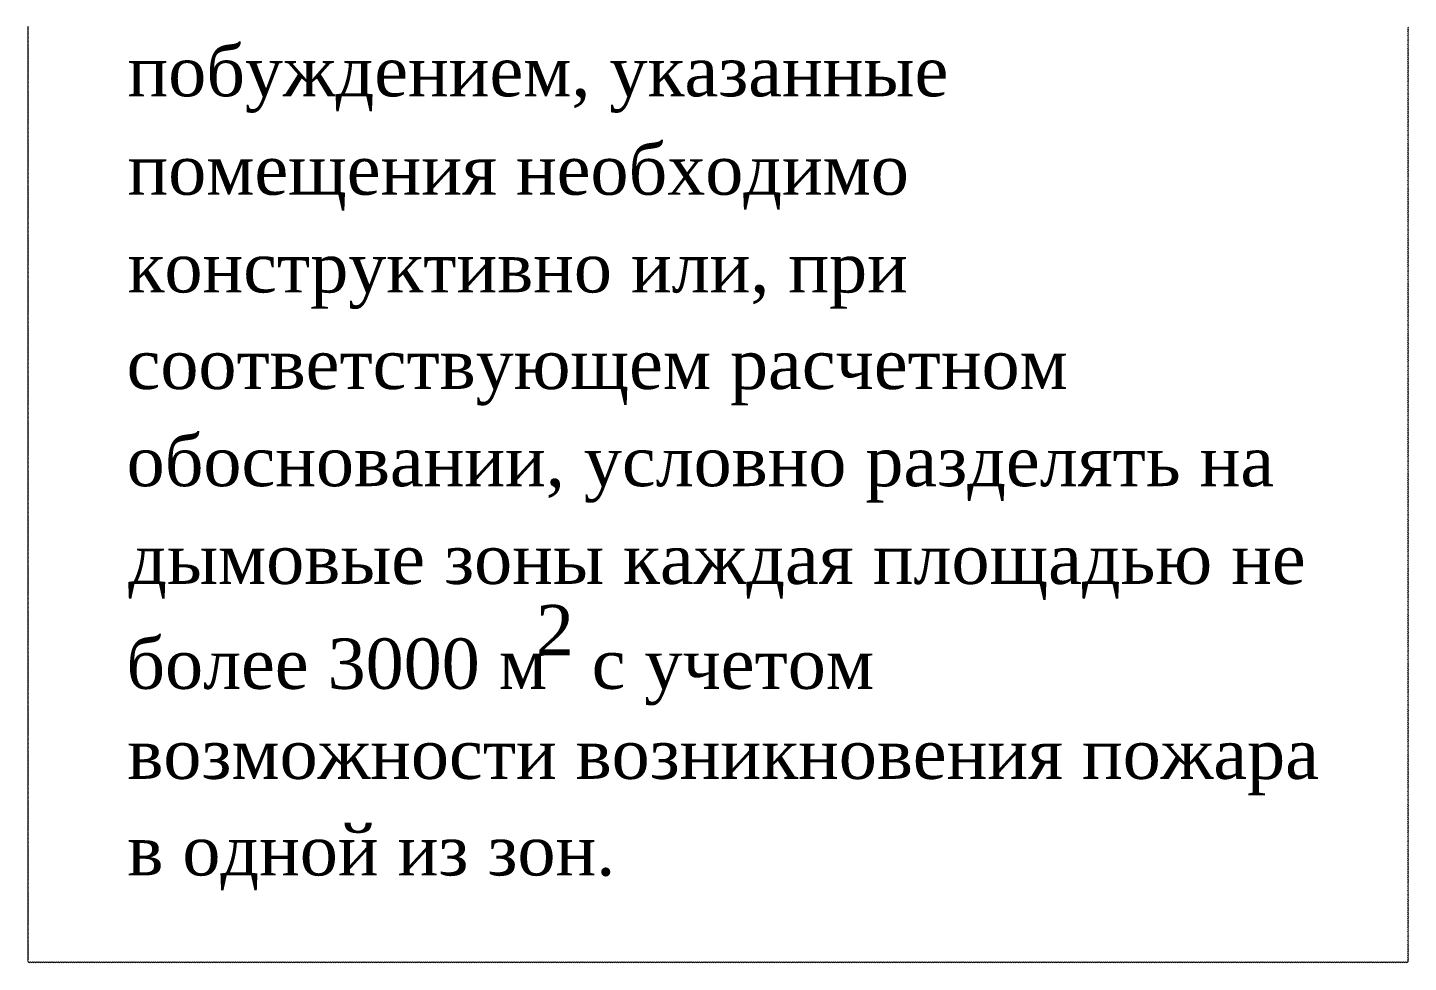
# Model space of a CAD drawing. Header units: millimetres. Extents: x -783640 to 8156175, y -1575894 to 1845315.
# Drawn here: x 364839 to 556723, y 912513 to 1042399 of the extents above; entities that cross this region are included whole.
import ezdxf

# ---------------------------------------------------------------- set-up
doc = ezdxf.new("R2010")
doc.units = ezdxf.units.MM
doc.layers.add('экспертиза ДУ', color=1, linetype='Continuous', lineweight=0)
doc.layers.add('экспертиза ДУ пояснения', color=6, linetype='Continuous', lineweight=0)
doc.styles.add('style3', font='times.ttf')

msp = doc.modelspace()

# ---------------------------------------------------------------- linework, layer by layer
at = {"layer": 'экспертиза ДУ'}
msp.add_lwpolyline([(364932, 1042549, 0.5205671), (364932, 1042249, 0.5205671), (364932, 1041949, 0.5205671), (364932, 1041649, 0.5205671), (364932, 1041349, 0.5205671), (364932, 1041049, 0.5205671), (364932, 1040749, 0.5205671), (364932, 1040449, 0.5205671), (364932, 1040149, 0.5205671), (364932, 1039849, 0.5205671), (364932, 1039549, 0.5205671), (364932, 1039249, 0.5205671), (364932, 1038949, 0.5205671), (364932, 1038649, 0.5205671), (364932, 1038349, 0.5205671), (364932, 1038049, 0.5205671), (364932, 1037749, 0.5205671), (364932, 1037449, 0.5205671), (364932, 1037149, 0.5205671), (364932, 1036849, 0.5205671), (364932, 1036549, 0.5205671), (364932, 1036249, 0.5205671), (364932, 1035949, 0.5205671), (364932, 1035649, 0.5205671), (364932, 1035349, 0.5205671), (364932, 1035049, 0.5205671), (364932, 1034749, 0.5205671), (364932, 1034449, 0.5205671), (364932, 1034149, 0.5205671), (364932, 1033849, 0.5205671), (364932, 1033549, 0.5205671), (364932, 1033249, 0.5205671), (364932, 1032949, 0.5205671), (364932, 1032649, 0.5205671), (364932, 1032349, 0.5205671), (364932, 1032049, 0.5205671), (364932, 1031749, 0.5205671), (364932, 1031449, 0.5205671), (364932, 1031149, 0.5205671), (364932, 1030849, 0.5205671), (364932, 1030549, 0.5205671), (364932, 1030249, 0.5205671), (364932, 1029949, 0.5205671), (364932, 1029649, 0.5205671), (364932, 1029349, 0.5205671), (364932, 1029049, 0.5205671), (364932, 1028749, 0.5205671), (364932, 1028449, 0.5205671), (364932, 1028149, 0.5205671), (364932, 1027849, 0.5205671), (364932, 1027549, 0.5205671), (364932, 1027249, 0.5205671), (364932, 1026949, 0.5205671), (364932, 1026649, 0.5205671), (364932, 1026349, 0.5205671), (364932, 1026049, 0.5205671), (364932, 1025749, 0.5205671), (364932, 1025449, 0.5205671), (364932, 1025149, 0.5205671), (364932, 1024849, 0.5205671), (364932, 1024549, 0.5205671), (364932, 1024249, 0.5205671), (364932, 1023949, 0.5205671), (364932, 1023649, 0.5205671), (364932, 1023349, 0.5205671), (364932, 1023049, 0.5205671), (364932, 1022749, 0.5205671), (364932, 1022449, 0.5205671), (364932, 1022149, 0.5205671), (364932, 1021849, 0.5205671), (364932, 1021549, 0.5205671), (364932, 1021249, 0.5205671), (364932, 1020949, 0.5205671), (364932, 1020649, 0.5205671), (364932, 1020349, 0.5205671), (364932, 1020049, 0.5205671), (364932, 1019749, 0.5205671), (364932, 1019449, 0.5205671), (364932, 1019149, 0.5205671), (364932, 1018849, 0.5205671), (364932, 1018549, 0.5205671), (364932, 1018249, 0.5205671), (364932, 1017949, 0.5205671), (364932, 1017649, 0.5205671), (364932, 1017349, 0.5205671), (364932, 1017049, 0.5205671), (364932, 1016749, 0.5205671), (364932, 1016449, 0.5205671), (364932, 1016149, 0.5205671), (364932, 1015849, 0.5205671), (364932, 1015549, 0.5205671), (364932, 1015249, 0.5205671), (364932, 1014949, 0.5205671), (364932, 1014649, 0.5205671), (364932, 1014349, 0.5205671), (364932, 1014049, 0.5205671), (364932, 1013749, 0.5205671), (364932, 1013449, 0.5205671), (364932, 1013149, 0.5205671), (364932, 1012849, 0.5205671), (364932, 1012549, 0.5205671), (364932, 1012249, 0.5205671), (364932, 1011949, 0.5205671), (364932, 1011649, 0.5205671), (364932, 1011349, 0.5205671), (364932, 1011049, 0.5205671), (364932, 1010749, 0.5205671), (364932, 1010449, 0.5205671), (364932, 1010149, 0.5205671), (364932, 1009849, 0.5205671), (364932, 1009549, 0.5205671), (364932, 1009249, 0.5205671), (364932, 1008949, 0.5205671), (364932, 1008649, 0.5205671), (364932, 1008349, 0.5205671), (364932, 1008049, 0.5205671), (364932, 1007749, 0.5205671), (364932, 1007449, 0.5205671), (364932, 1007149, 0.5205671), (364932, 1006849, 0.5205671), (364932, 1006549, 0.5205671), (364932, 1006249, 0.5205671), (364932, 1005949, 0.5205671), (364932, 1005649, 0.5205671), (364932, 1005349, 0.5205671), (364932, 1005049, 0.5205671), (364932, 1004749, 0.5205671), (364932, 1004449, 0.5205671), (364932, 1004149, 0.5205671), (364932, 1003849, 0.5205671), (364932, 1003549, 0.5205671), (364932, 1003249, 0.5205671), (364932, 1002949, 0.5205671), (364932, 1002649, 0.5205671), (364932, 1002349, 0.5205671), (364932, 1002049, 0.5205671), (364932, 1001749, 0.5205671), (364932, 1001449, 0.5205671), (364932, 1001149, 0.5205671), (364932, 1000849, 0.5205671), (364932, 1000549, 0.5205671), (364932, 1000249, 0.5205671), (364932, 999949, 0.5205671), (364932, 999649, 0.5205671), (364932, 999349, 0.5205671), (364932, 999049, 0.5205671), (364932, 998749, 0.5205671), (364932, 998449, 0.5205671), (364932, 998149, 0.5205671), (364932, 997849, 0.5205671), (364932, 997549, 0.5205671), (364932, 997249, 0.5205671), (364932, 996949, 0.5205671), (364932, 996649, 0.5205671), (364932, 996349, 0.5205671), (364932, 996049, 0.5205671), (364932, 995749, 0.5205671), (364932, 995449, 0.5205671), (364932, 995149, 0.5205671), (364932, 994849, 0.5205671), (364932, 994549, 0.5205671), (364932, 994249, 0.5205671), (364932, 993949, 0.5205671), (364932, 993649, 0.5205671), (364932, 993349, 0.5205671), (364932, 993049, 0.5205671), (364932, 992749, 0.5205671), (364932, 992449, 0.5205671), (364932, 992149, 0.5205671), (364932, 991849, 0.5205671), (364932, 991549, 0.5205671), (364932, 991249, 0.5205671), (364932, 990949, 0.5205671), (364932, 990649, 0.5205671), (364932, 990349, 0.5205671), (364932, 990049, 0.5205671), (364932, 989749, 0.5205671), (364932, 989449, 0.5205671), (364932, 989149, 0.5205671), (364932, 988849, 0.5205671), (364932, 988549, 0.5205671), (364932, 988249, 0.5205671), (364932, 987949, 0.5205671), (364932, 987649, 0.5205671), (364932, 987349, 0.5205671), (364932, 987049, 0.5205671), (364932, 986749, 0.5205671), (364932, 986449, 0.5205671), (364932, 986149, 0.5205671), (364932, 985849, 0.5205671), (364932, 985549, 0.5205671), (364932, 985249, 0.5205671), (364932, 984949, 0.5205671), (364932, 984649, 0.5205671), (364932, 984349, 0.5205671), (364932, 984049, 0.5205671), (364932, 983749, 0.5205671), (364932, 983449, 0.5205671), (364932, 983149, 0.5205671), (364932, 982849, 0.5205671), (364932, 982549, 0.5205671), (364932, 982249, 0.5205671), (364932, 981949, 0.5205671), (364932, 981649, 0.5205671), (364932, 981349, 0.5205671), (364932, 981049, 0.5205671), (364932, 980749, 0.5205671), (364932, 980449, 0.5205671), (364932, 980149, 0.5205671), (364932, 979849, 0.5205671), (364932, 979549, 0.5205671), (364932, 979249, 0.5205671), (364932, 978949, 0.5205671), (364932, 978649, 0.5205671), (364932, 978349, 0.5205671), (364932, 978049, 0.5205671), (364932, 977749, 0.5205671), (364932, 977449, 0.5205671), (364932, 977149, 0.5205671), (364932, 976849, 0.5205671), (364932, 976549, 0.5205671), (364932, 976249, 0.5205671), (364932, 975949, 0.5205671), (364932, 975649, 0.5205671), (364932, 975349, 0.5205671), (364932, 975049, 0.5205671), (364932, 974749, 0.5205671), (364932, 974449, 0.5205671), (364932, 974149, 0.5205671), (364932, 973849, 0.5205671), (364932, 973549, 0.5205671), (364932, 973249, 0.5205671), (364932, 972949, 0.5205671), (364932, 972649, 0.5205671), (364932, 972349, 0.5205671), (364932, 972049, 0.5205671), (364932, 971749, 0.5205671), (364932, 971449, 0.5205671), (364932, 971149, 0.5205671), (364932, 970849, 0.5205671), (364932, 970549, 0.5205671), (364932, 970249, 0.5205671), (364932, 969949, 0.5205671), (364932, 969649, 0.5205671), (364932, 969349, 0.5205671), (364932, 969049, 0.5205671), (364932, 968749, 0.5205671), (364932, 968449, 0.5205671), (364932, 968149, 0.5205671), (364932, 967849, 0.5205671), (364932, 967549, 0.5205671), (364932, 967249, 0.5205671), (364932, 966949, 0.5205671), (364932, 966649, 0.5205671), (364932, 966349, 0.5205671), (364932, 966049, 0.5205671), (364932, 965749, 0.5205671), (364932, 965449, 0.5205671), (364932, 965149, 0.5205671), (364932, 964849, 0.5205671), (364932, 964549, 0.5205671), (364932, 964249, 0.5205671), (364932, 963949, 0.5205671), (364932, 963649, 0.5205671), (364932, 963349, 0.5205671), (364932, 963049, 0.5205671), (364932, 962749, 0.5205671), (364932, 962449, 0.5205671), (364932, 962149, 0.5205671), (364932, 961849, 0.5205671), (364932, 961549, 0.5205671), (364932, 961249, 0.5205671), (364932, 960949, 0.5205671), (364932, 960649, 0.5205671), (364932, 960349, 0.5205671), (364932, 960049, 0.5205671), (364932, 959749, 0.5205671), (364932, 959449, 0.5205671), (364932, 959149, 0.5205671), (364932, 958849, 0.5205671), (364932, 958549, 0.5205671), (364932, 958249, 0.5205671), (364932, 957949, 0.5205671), (364932, 957649, 0.5205671), (364932, 957349, 0.5205671), (364932, 957049, 0.5205671), (364932, 956749, 0.5205671), (364932, 956449, 0.5205671), (364932, 956149, 0.5205671), (364932, 955849, 0.5205671), (364932, 955549, 0.5205671), (364932, 955249, 0.5205671), (364932, 954949, 0.5205671), (364932, 954649, 0.5205671), (364932, 954349, 0.5205671), (364932, 954049, 0.5205671), (364932, 953749, 0.5205671), (364932, 953449, 0.5205671), (364932, 953149, 0.5205671), (364932, 952849, 0.5205671), (364932, 952549, 0.5205671), (364932, 952249, 0.5205671), (364932, 951949, 0.5205671), (364932, 951649, 0.5205671), (364932, 951349, 0.5205671), (364932, 951049, 0.5205671), (364932, 950749, 0.5205671), (364932, 950449, 0.5205671), (364932, 950149, 0.5205671), (364932, 949849, 0.5205671), (364932, 949549, 0.5205671), (364932, 949249, 0.5205671), (364932, 948949, 0.5205671), (364932, 948649, 0.5205671), (364932, 948349, 0.5205671), (364932, 948049, 0.5205671), (364932, 947749, 0.5205671), (364932, 947449, 0.5205671), (364932, 947149, 0.5205671), (364932, 946849, 0.5205671), (364932, 946549, 0.5205671), (364932, 946249, 0.5205671), (364932, 945949, 0.5205671), (364932, 945649, 0.5205671), (364932, 945349, 0.5205671), (364932, 945049, 0.5205671), (364932, 944749, 0.5205671), (364932, 944449, 0.5205671), (364932, 944149, 0.5205671), (364932, 943849, 0.5205671), (364932, 943549, 0.5205671), (364932, 943249, 0.5205671), (364932, 942949, 0.5205671), (364932, 942649, 0.5205671), (364932, 942349, 0.5205671), (364932, 942049, 0.5205671), (364932, 941749, 0.5205671), (364932, 941449, 0.5205671), (364932, 941149, 0.5205671), (364932, 940849, 0.5205671), (364932, 940549, 0.5205671), (364932, 940249, 0.5205671), (364932, 939949, 0.5205671), (364932, 939649, 0.5205671), (364932, 939349, 0.5205671), (364932, 939049, 0.5205671), (364932, 938749, 0.5205671), (364932, 938449, 0.5205671), (364932, 938149, 0.5205671), (364932, 937849, 0.5205671), (364932, 937549, 0.5205671), (364932, 937249, 0.5205671), (364932, 936949, 0.5205671), (364932, 936649, 0.5205671), (364932, 936349, 0.5205671), (364932, 936049, 0.5205671), (364932, 935749, 0.5205671), (364932, 935449, 0.5205671), (364932, 935149, 0.5205671), (364932, 934849, 0.5205671), (364932, 934549, 0.5205671), (364932, 934249, 0.5205671), (364932, 933949, 0.5205671), (364932, 933649, 0.5205671), (364932, 933349, 0.5205671), (364932, 933049, 0.5205671), (364932, 932749, 0.5205671), (364932, 932449, 0.5205671), (364932, 932149, 0.5205671), (364932, 931849, 0.5205671), (364932, 931549, 0.5205671), (364932, 931249, 0.5205671), (364932, 930949, 0.5205671), (364932, 930649, 0.5205671), (364932, 930349, 0.5205671), (364932, 930049, 0.5205671), (364932, 929749, 0.5205671), (364932, 929449, 0.5205671), (364932, 929149, 0.5205671), (364932, 928849, 0.5205671), (364932, 928549, 0.5205671), (364932, 928249, 0.5205671), (364932, 927949, 0.5205671), (364932, 927649, 0.5205671), (364932, 927349, 0.5205671), (364932, 927049, 0.5205671), (364932, 926749, 0.5205671), (364932, 926449, 0.5205671), (364932, 926149, 0.5205671), (364932, 925849, 0.5205671), (364932, 925549, 0.5205671), (364932, 925249, 0.5205671), (364932, 924949, 0.5205671), (364932, 924649, 0.5205671), (364932, 924349, 0.5205671), (364932, 924049, 0.5205671), (364932, 923749, 0.5205671), (364932, 923449, 0.5205671), (364932, 923149, 0.5205671), (364932, 922849, 0.5205671), (364932, 922549, 0.5205671), (364932, 922249, 0.5205671), (364932, 921949, 0.5205671), (364932, 921649, 0.5205671), (364932, 921349, 0.5205671), (364932, 921049, 0.5205671), (364932, 920749, 0.5205671), (364932, 920449, 0.5205671), (364932, 920149, 0.5205671), (364932, 919849, 0.5205671), (364932, 919549, 0.5205671), (364932, 919249, 0.5205671), (364932, 918949, 0.5205671), (364932, 918649, 0.5205671), (364932, 918349, 0.5205671), (364932, 918049, 0.5205671), (364932, 917749, 0.5205671), (364932, 917449, 0.5205671), (364932, 917149, 0.5205671), (364932, 916849, 0.5205671), (364932, 916549, 0.5205671), (364932, 916249, 0.5205671), (364932, 915949, 0.5205671), (364932, 915649, 0.5205671), (364932, 915349, 0.5205671), (364932, 915049, 0.5205671), (364932, 914749, 0.5205671), (364932, 914449, 0.5205671), (364932, 914149, 0.5205671), (364932, 913849, 0.5205671), (364932, 913549, 0.5205671), (364932, 913249, 0.5205671), (364932, 912949, 0.5205671), (364932, 912591, 0.5205671), (365232, 912591, 0.5205671), (365532, 912591, 0.5205671), (365832, 912591, 0.5205671), (366132, 912591, 0.5205671), (366432, 912591, 0.5205671), (366732, 912591, 0.5205671), (367032, 912591, 0.5205671), (367332, 912591, 0.5205671), (367632, 912591, 0.5205671), (367932, 912591, 0.5205671), (368232, 912591, 0.5205671), (368532, 912591, 0.5205671), (368832, 912591, 0.5205671), (369132, 912591, 0.5205671), (369432, 912591, 0.5205671), (369732, 912591, 0.5205671), (370032, 912591, 0.5205671), (370332, 912591, 0.5205671), (370632, 912591, 0.5205671), (370932, 912591, 0.5205671), (371232, 912591, 0.5205671), (371532, 912591, 0.5205671), (371832, 912591, 0.5205671), (372132, 912591, 0.5205671), (372432, 912591, 0.5205671), (372732, 912591, 0.5205671), (373032, 912591, 0.5205671), (373332, 912591, 0.5205671), (373632, 912591, 0.5205671), (373932, 912591, 0.5205671), (374232, 912591, 0.5205671), (374532, 912591, 0.5205671), (374832, 912591, 0.5205671), (375132, 912591, 0.5205671), (375432, 912591, 0.5205671), (375732, 912591, 0.5205671), (376032, 912591, 0.5205671), (376332, 912591, 0.5205671), (376632, 912591, 0.5205671), (376932, 912591, 0.5205671), (377232, 912591, 0.5205671), (377532, 912591, 0.5205671), (377832, 912591, 0.5205671), (378132, 912591, 0.5205671), (378432, 912591, 0.5205671), (378732, 912591, 0.5205671), (379032, 912591, 0.5205671), (379332, 912591, 0.5205671), (379632, 912591, 0.5205671), (379932, 912591, 0.5205671), (380232, 912591, 0.5205671), (380532, 912591, 0.5205671), (380832, 912591, 0.5205671), (381132, 912591, 0.5205671), (381432, 912591, 0.5205671), (381732, 912591, 0.5205671), (382032, 912591, 0.5205671), (382332, 912591, 0.5205671), (382632, 912591, 0.5205671), (382932, 912591, 0.5205671), (383232, 912591, 0.5205671), (383532, 912591, 0.5205671), (383832, 912591, 0.5205671), (384132, 912591, 0.5205671), (384432, 912591, 0.5205671), (384732, 912591, 0.5205671), (385032, 912591, 0.5205671), (385332, 912591, 0.5205671), (385632, 912591, 0.5205671), (385932, 912591, 0.5205671), (386232, 912591, 0.5205671), (386532, 912591, 0.5205671), (386832, 912591, 0.5205671), (387132, 912591, 0.5205671), (387432, 912591, 0.5205671), (387732, 912591, 0.5205671), (388032, 912591, 0.5205671), (388332, 912591, 0.5205671), (388632, 912591, 0.5205671), (388932, 912591, 0.5205671), (389232, 912591, 0.5205671), (389532, 912591, 0.5205671), (389832, 912591, 0.5205671), (390132, 912591, 0.5205671), (390432, 912591, 0.5205671), (390732, 912591, 0.5205671), (391032, 912591, 0.5205671), (391332, 912591, 0.5205671), (391632, 912591, 0.5205671), (391932, 912591, 0.5205671), (392232, 912591, 0.5205671), (392532, 912591, 0.5205671), (392832, 912591, 0.5205671), (393132, 912591, 0.5205671), (393432, 912591, 0.5205671), (393732, 912591, 0.5205671), (394032, 912591, 0.5205671), (394332, 912591, 0.5205671), (394632, 912591, 0.5205671), (394932, 912591, 0.5205671), (395232, 912591, 0.5205671), (395532, 912591, 0.5205671), (395832, 912591, 0.5205671), (396132, 912591, 0.5205671), (396432, 912591, 0.5205671), (396732, 912591, 0.5205671), (397032, 912591, 0.5205671), (397332, 912591, 0.5205671), (397632, 912591, 0.5205671), (397932, 912591, 0.5205671), (398232, 912591, 0.5205671), (398532, 912591, 0.5205671), (398832, 912591, 0.5205671), (399132, 912591, 0.5205671), (399432, 912591, 0.5205671), (399732, 912591, 0.5205671), (400032, 912591, 0.5205671), (400332, 912591, 0.5205671), (400632, 912591, 0.5205671), (400932, 912591, 0.5205671), (401232, 912591, 0.5205671), (401532, 912591, 0.5205671), (401832, 912591, 0.5205671), (402132, 912591, 0.5205671), (402432, 912591, 0.5205671), (402732, 912591, 0.5205671), (403032, 912591, 0.5205671), (403332, 912591, 0.5205671), (403632, 912591, 0.5205671), (403932, 912591, 0.5205671), (404232, 912591, 0.5205671), (404532, 912591, 0.5205671), (404832, 912591, 0.5205671), (405132, 912591, 0.5205671), (405432, 912591, 0.5205671), (405732, 912591, 0.5205671), (406032, 912591, 0.5205671), (406332, 912591, 0.5205671), (406632, 912591, 0.5205671), (406932, 912591, 0.5205671), (407232, 912591, 0.5205671), (407532, 912591, 0.5205671), (407832, 912591, 0.5205671), (408132, 912591, 0.5205671), (408432, 912591, 0.5205671), (408732, 912591, 0.5205671), (409032, 912591, 0.5205671), (409332, 912591, 0.5205671), (409632, 912591, 0.5205671), (409932, 912591, 0.5205671), (410232, 912591, 0.5205671), (410532, 912591, 0.5205671), (410832, 912591, 0.5205671), (411132, 912591, 0.5205671), (411432, 912591, 0.5205671), (411732, 912591, 0.5205671), (412032, 912591, 0.5205671), (412332, 912591, 0.5205671), (412632, 912591, 0.5205671), (412932, 912591, 0.5205671), (413232, 912591, 0.5205671), (413532, 912591, 0.5205671), (413832, 912591, 0.5205671), (414132, 912591, 0.5205671), (414432, 912591, 0.5205671), (414732, 912591, 0.5205671), (415032, 912591, 0.5205671), (415332, 912591, 0.5205671), (415632, 912591, 0.5205671), (415932, 912591, 0.5205671), (416232, 912591, 0.5205671), (416532, 912591, 0.5205671), (416832, 912591, 0.5205671), (417132, 912591, 0.5205671), (417432, 912591, 0.5205671), (417732, 912591, 0.5205671), (418032, 912591, 0.5205671), (418332, 912591, 0.5205671), (418632, 912591, 0.5205671), (418932, 912591, 0.5205671), (419232, 912591, 0.5205671), (419532, 912591, 0.5205671), (419832, 912591, 0.5205671), (420132, 912591, 0.5205671), (420432, 912591, 0.5205671), (420732, 912591, 0.5205671), (421032, 912591, 0.5205671), (421332, 912591, 0.5205671), (421632, 912591, 0.5205671), (421932, 912591, 0.5205671), (422232, 912591, 0.5205671), (422532, 912591, 0.5205671), (422832, 912591, 0.5205671), (423132, 912591, 0.5205671), (423432, 912591, 0.5205671), (423732, 912591, 0.5205671), (424032, 912591, 0.5205671), (424332, 912591, 0.5205671), (424632, 912591, 0.5205671), (424932, 912591, 0.5205671), (425232, 912591, 0.5205671), (425532, 912591, 0.5205671), (425832, 912591, 0.5205671), (426132, 912591, 0.5205671), (426432, 912591, 0.5205671), (426732, 912591, 0.5205671), (427032, 912591, 0.5205671), (427332, 912591, 0.5205671), (427632, 912591, 0.5205671), (427932, 912591, 0.5205671), (428232, 912591, 0.5205671), (428532, 912591, 0.5205671), (428832, 912591, 0.5205671), (429132, 912591, 0.5205671), (429432, 912591, 0.5205671), (429732, 912591, 0.5205671), (430032, 912591, 0.5205671), (430332, 912591, 0.5205671), (430632, 912591, 0.5205671), (430932, 912591, 0.5205671), (431232, 912591, 0.5205671), (431532, 912591, 0.5205671), (431832, 912591, 0.5205671), (432132, 912591, 0.5205671), (432432, 912591, 0.5205671), (432732, 912591, 0.5205671), (433032, 912591, 0.5205671), (433332, 912591, 0.5205671), (433632, 912591, 0.5205671), (433932, 912591, 0.5205671), (434232, 912591, 0.5205671), (434532, 912591, 0.5205671), (434832, 912591, 0.5205671), (435132, 912591, 0.5205671), (435432, 912591, 0.5205671), (435732, 912591, 0.5205671), (436032, 912591, 0.5205671), (436332, 912591, 0.5205671), (436632, 912591, 0.5205671), (436932, 912591, 0.5205671), (437232, 912591, 0.5205671), (437532, 912591, 0.5205671), (437832, 912591, 0.5205671), (438132, 912591, 0.5205671), (438432, 912591, 0.5205671), (438732, 912591, 0.5205671), (439032, 912591, 0.5205671), (439332, 912591, 0.5205671), (439632, 912591, 0.5205671), (439932, 912591, 0.5205671), (440232, 912591, 0.5205671), (440532, 912591, 0.5205671), (440832, 912591, 0.5205671), (441132, 912591, 0.5205671), (441432, 912591, 0.5205671), (441732, 912591, 0.5205671), (442032, 912591, 0.5205671), (442332, 912591, 0.5205671), (442632, 912591, 0.5205671), (442932, 912591, 0.5205671), (443232, 912591, 0.5205671), (443532, 912591, 0.5205671), (443832, 912591, 0.5205671), (444132, 912591, 0.5205671), (444432, 912591, 0.5205671), (444732, 912591, 0.5205671), (445032, 912591, 0.5205671), (445332, 912591, 0.5205671), (445632, 912591, 0.5205671), (445932, 912591, 0.5205671), (446232, 912591, 0.5205671), (446532, 912591, 0.5205671), (446832, 912591, 0.5205671), (447132, 912591, 0.5205671), (447432, 912591, 0.5205671), (447732, 912591, 0.5205671), (448032, 912591, 0.5205671), (448332, 912591, 0.5205671), (448632, 912591, 0.5205671), (448932, 912591, 0.5205671), (449232, 912591, 0.5205671), (449532, 912591, 0.5205671), (449832, 912591, 0.5205671), (450132, 912591, 0.5205671), (450432, 912591, 0.5205671), (450732, 912591, 0.5205671), (451032, 912591, 0.5205671), (451332, 912591, 0.5205671), (451632, 912591, 0.5205671), (451932, 912591, 0.5205671), (452232, 912591, 0.5205671), (452532, 912591, 0.5205671), (452832, 912591, 0.5205671), (453132, 912591, 0.5205671), (453432, 912591, 0.5205671), (453732, 912591, 0.5205671), (454032, 912591, 0.5205671), (454332, 912591, 0.5205671), (454632, 912591, 0.5205671), (454932, 912591, 0.5205671), (455232, 912591, 0.5205671), (455532, 912591, 0.5205671), (455832, 912591, 0.5205671), (456132, 912591, 0.5205671), (456432, 912591, 0.5205671), (456732, 912591, 0.5205671), (457032, 912591, 0.5205671), (457332, 912591, 0.5205671), (457632, 912591, 0.5205671), (457932, 912591, 0.5205671), (458232, 912591, 0.5205671), (458532, 912591, 0.5205671), (458832, 912591, 0.5205671), (459132, 912591, 0.5205671), (459432, 912591, 0.5205671), (459732, 912591, 0.5205671), (460032, 912591, 0.5205671), (460332, 912591, 0.5205671), (460632, 912591, 0.5205671), (460932, 912591, 0.5205671), (461232, 912591, 0.5205671), (461532, 912591, 0.5205671), (461832, 912591, 0.5205671), (462132, 912591, 0.5205671), (462432, 912591, 0.5205671), (462732, 912591, 0.5205671), (463032, 912591, 0.5205671), (463332, 912591, 0.5205671), (463632, 912591, 0.5205671), (463932, 912591, 0.5205671), (464232, 912591, 0.5205671), (464532, 912591, 0.5205671), (464832, 912591, 0.5205671), (465132, 912591, 0.5205671), (465432, 912591, 0.5205671), (465732, 912591, 0.5205671), (466032, 912591, 0.5205671), (466332, 912591, 0.5205671), (466632, 912591, 0.5205671), (466932, 912591, 0.5205671), (467232, 912591, 0.5205671), (467532, 912591, 0.5205671), (467832, 912591, 0.5205671), (468132, 912591, 0.5205671), (468432, 912591, 0.5205671), (468732, 912591, 0.5205671), (469032, 912591, 0.5205671), (469332, 912591, 0.5205671), (469632, 912591, 0.5205671), (469932, 912591, 0.5205671), (470232, 912591, 0.5205671), (470532, 912591, 0.5205671), (470832, 912591, 0.5205671), (471132, 912591, 0.5205671), (471432, 912591, 0.5205671), (471732, 912591, 0.5205671), (472032, 912591, 0.5205671), (472332, 912591, 0.5205671), (472632, 912591, 0.5205671), (472932, 912591, 0.5205671), (473232, 912591, 0.5205671), (473532, 912591, 0.5205671), (473832, 912591, 0.5205671), (474132, 912591, 0.5205671), (474432, 912591, 0.5205671), (474732, 912591, 0.5205671), (475032, 912591, 0.5205671), (475332, 912591, 0.5205671), (475632, 912591, 0.5205671), (475932, 912591, 0.5205671), (476232, 912591, 0.5205671), (476532, 912591, 0.5205671), (476832, 912591, 0.5205671), (477132, 912591, 0.5205671), (477432, 912591, 0.5205671), (477732, 912591, 0.5205671), (478032, 912591, 0.5205671), (478332, 912591, 0.5205671), (478632, 912591, 0.5205671), (478932, 912591, 0.5205671), (479232, 912591, 0.5205671), (479532, 912591, 0.5205671), (479832, 912591, 0.5205671), (480132, 912591, 0.5205671), (480432, 912591, 0.5205671), (480732, 912591, 0.5205671), (481032, 912591, 0.5205671), (481332, 912591, 0.5205671), (481632, 912591, 0.5205671), (481932, 912591, 0.5205671), (482232, 912591, 0.5205671), (482532, 912591, 0.5205671), (482832, 912591, 0.5205671), (483132, 912591, 0.5205671), (483432, 912591, 0.5205671), (483732, 912591, 0.5205671), (484032, 912591, 0.5205671), (484332, 912591, 0.5205671), (484632, 912591, 0.5205671), (484932, 912591, 0.5205671), (485232, 912591, 0.5205671), (485532, 912591, 0.5205671), (485832, 912591, 0.5205671), (486132, 912591, 0.5205671), (486432, 912591, 0.5205671), (486732, 912591, 0.5205671), (487032, 912591, 0.5205671), (487332, 912591, 0.5205671), (487632, 912591, 0.5205671), (487932, 912591, 0.5205671), (488232, 912591, 0.5205671), (488532, 912591, 0.5205671), (488832, 912591, 0.5205671), (489132, 912591, 0.5205671), (489432, 912591, 0.5205671), (489732, 912591, 0.5205671), (490032, 912591, 0.5205671), (490332, 912591, 0.5205671), (490632, 912591, 0.5205671), (490932, 912591, 0.5205671), (491232, 912591, 0.5205671), (491532, 912591, 0.5205671), (491832, 912591, 0.5205671), (492132, 912591, 0.5205671), (492432, 912591, 0.5205671), (492732, 912591, 0.5205671), (493032, 912591, 0.5205671), (493332, 912591, 0.5205671), (493632, 912591, 0.5205671), (493932, 912591, 0.5205671), (494232, 912591, 0.5205671), (494532, 912591, 0.5205671), (494832, 912591, 0.5205671), (495132, 912591, 0.5205671), (495432, 912591, 0.5205671), (495732, 912591, 0.5205671), (496032, 912591, 0.5205671), (496332, 912591, 0.5205671), (496632, 912591, 0.5205671), (496932, 912591, 0.5205671), (497232, 912591, 0.5205671), (497532, 912591, 0.5205671), (497832, 912591, 0.5205671), (498132, 912591, 0.5205671), (498432, 912591, 0.5205671), (498732, 912591, 0.5205671), (499032, 912591, 0.5205671), (499332, 912591, 0.5205671), (499632, 912591, 0.5205671), (499932, 912591, 0.5205671), (500232, 912591, 0.5205671), (500532, 912591, 0.5205671), (500832, 912591, 0.5205671), (501132, 912591, 0.5205671), (501432, 912591, 0.5205671), (501732, 912591, 0.5205671), (502032, 912591, 0.5205671), (502332, 912591, 0.5205671), (502632, 912591, 0.5205671), (502932, 912591, 0.5205671), (503232, 912591, 0.5205671), (503532, 912591, 0.5205671), (503832, 912591, 0.5205671), (504132, 912591, 0.5205671), (504432, 912591, 0.5205671), (504732, 912591, 0.5205671), (505032, 912591, 0.5205671), (505332, 912591, 0.5205671), (505632, 912591, 0.5205671), (505932, 912591, 0.5205671), (506232, 912591, 0.5205671), (506532, 912591, 0.5205671), (506832, 912591, 0.5205671), (507132, 912591, 0.5205671), (507432, 912591, 0.5205671), (507732, 912591, 0.5205671), (508032, 912591, 0.5205671), (508332, 912591, 0.5205671), (508632, 912591, 0.5205671), (508932, 912591, 0.5205671), (509232, 912591, 0.5205671), (509532, 912591, 0.5205671), (509832, 912591, 0.5205671), (510132, 912591, 0.5205671), (510432, 912591, 0.5205671), (510732, 912591, 0.5205671), (511032, 912591, 0.5205671), (511332, 912591, 0.5205671), (511632, 912591, 0.5205671), (511932, 912591, 0.5205671), (512232, 912591, 0.5205671), (512532, 912591, 0.5205671), (512832, 912591, 0.5205671), (513132, 912591, 0.5205671), (513432, 912591, 0.5205671), (513732, 912591, 0.5205671), (514032, 912591, 0.5205671), (514332, 912591, 0.5205671), (514632, 912591, 0.5205671), (514932, 912591, 0.5205671), (515232, 912591, 0.5205671), (515532, 912591, 0.5205671), (515832, 912591, 0.5205671), (516132, 912591, 0.5205671), (516432, 912591, 0.5205671), (516732, 912591, 0.5205671), (517032, 912591, 0.5205671), (517332, 912591, 0.5205671), (517632, 912591, 0.5205671), (517932, 912591, 0.5205671), (518232, 912591, 0.5205671), (518532, 912591, 0.5205671), (518832, 912591, 0.5205671), (519132, 912591, 0.5205671), (519432, 912591, 0.5205671), (519732, 912591, 0.5205671), (520032, 912591, 0.5205671), (520332, 912591, 0.5205671), (520632, 912591, 0.5205671), (520932, 912591, 0.5205671), (521232, 912591, 0.5205671), (521532, 912591, 0.5205671), (521832, 912591, 0.5205671), (522132, 912591, 0.5205671), (522432, 912591, 0.5205671), (522732, 912591, 0.5205671), (523032, 912591, 0.5205671), (523332, 912591, 0.5205671), (523632, 912591, 0.5205671), (523932, 912591, 0.5205671), (524232, 912591, 0.5205671), (524532, 912591, 0.5205671), (524832, 912591, 0.5205671), (525132, 912591, 0.5205671), (525432, 912591, 0.5205671), (525732, 912591, 0.5205671), (526032, 912591, 0.5205671), (526332, 912591, 0.5205671), (526632, 912591, 0.5205671), (526932, 912591, 0.5205671), (527232, 912591, 0.5205671), (527532, 912591, 0.5205671), (527832, 912591, 0.5205671), (528132, 912591, 0.5205671), (528432, 912591, 0.5205671), (528732, 912591, 0.5205671), (529032, 912591, 0.5205671), (529332, 912591, 0.5205671), (529632, 912591, 0.5205671), (529932, 912591, 0.5205671), (530232, 912591, 0.5205671), (530532, 912591, 0.5205671), (530832, 912591, 0.5205671), (531132, 912591, 0.5205671), (531432, 912591, 0.5205671), (531732, 912591, 0.5205671), (532032, 912591, 0.5205671), (532332, 912591, 0.5205671), (532632, 912591, 0.5205671), (532932, 912591, 0.5205671), (533232, 912591, 0.5205671), (533532, 912591, 0.5205671), (533832, 912591, 0.5205671), (534132, 912591, 0.5205671), (534432, 912591, 0.5205671), (534732, 912591, 0.5205671), (535032, 912591, 0.5205671), (535332, 912591, 0.5205671), (535632, 912591, 0.5205671), (535932, 912591, 0.5205671), (536232, 912591, 0.5205671), (536532, 912591, 0.5205671), (536832, 912591, 0.5205671), (537132, 912591, 0.5205671), (537432, 912591, 0.5205671), (537732, 912591, 0.5205671), (538032, 912591, 0.5205671), (538332, 912591, 0.5205671), (538632, 912591, 0.5205671), (538932, 912591, 0.5205671), (539232, 912591, 0.5205671), (539532, 912591, 0.5205671), (539832, 912591, 0.5205671), (540132, 912591, 0.5205671), (540432, 912591, 0.5205671), (540732, 912591, 0.5205671), (541032, 912591, 0.5205671), (541332, 912591, 0.5205671), (541632, 912591, 0.5205671), (541932, 912591, 0.5205671), (542232, 912591, 0.5205671), (542532, 912591, 0.5205671), (542832, 912591, 0.5205671), (543132, 912591, 0.5205671), (543432, 912591, 0.5205671), (543732, 912591, 0.5205671), (544032, 912591, 0.5205671), (544332, 912591, 0.5205671), (544632, 912591, 0.5205671), (544932, 912591, 0.5205671), (545232, 912591, 0.5205671), (545532, 912591, 0.5205671), (545832, 912591, 0.5205671), (546132, 912591, 0.5205671), (546432, 912591, 0.5205671), (546732, 912591, 0.5205671), (547032, 912591, 0.5205671), (547332, 912591, 0.5205671), (547632, 912591, 0.5205671), (547932, 912591, 0.5205671), (548232, 912591, 0.5205671), (548532, 912591, 0.5205671), (548832, 912591, 0.5205671), (549132, 912591, 0.5205671), (549432, 912591, 0.5205671), (549732, 912591, 0.5205671), (550032, 912591, 0.5205671), (550332, 912591, 0.5205671), (550632, 912591, 0.5205671), (550932, 912591, 0.5205671), (551232, 912591, 0.5205671), (551532, 912591, 0.5205671), (551832, 912591, 0.5205671), (552132, 912591, 0.5205671), (552432, 912591, 0.5205671), (552732, 912591, 0.5205671), (553032, 912591, 0.5205671), (553332, 912591, 0.5205671), (553632, 912591, 0.5205671), (553932, 912591, 0.5205671), (554232, 912591, 0.5205671), (554532, 912591, 0.5205671), (554832, 912591, 0.5205671), (555132, 912591, 0.5205671), (555432, 912591, 0.5205671), (555732, 912591, 0.5205671), (556032, 912591, 0.5205671), (556332, 912591, 0.5205671), (556632, 912591, 0.5205671), (556644, 912878, 0.5205671), (556644, 913178, 0.5205671), (556644, 913478, 0.5205671), (556644, 913778, 0.5205671), (556644, 914078, 0.5205671), (556644, 914378, 0.5205671), (556644, 914678, 0.5205671), (556644, 914978, 0.5205671), (556644, 915278, 0.5205671), (556644, 915578, 0.5205671), (556644, 915878, 0.5205671), (556644, 916178, 0.5205671), (556644, 916478, 0.5205671), (556644, 916778, 0.5205671), (556644, 917078, 0.5205671), (556644, 917378, 0.5205671), (556644, 917678, 0.5205671), (556644, 917978, 0.5205671), (556644, 918278, 0.5205671), (556644, 918578, 0.5205671), (556644, 918878, 0.5205671), (556644, 919178, 0.5205671), (556644, 919478, 0.5205671), (556644, 919778, 0.5205671), (556644, 920078, 0.5205671), (556644, 920378, 0.5205671), (556644, 920678, 0.5205671), (556644, 920978, 0.5205671), (556644, 921278, 0.5205671), (556644, 921578, 0.5205671), (556644, 921878, 0.5205671), (556644, 922178, 0.5205671), (556644, 922478, 0.5205671), (556644, 922778, 0.5205671), (556644, 923078, 0.5205671), (556644, 923378, 0.5205671), (556644, 923678, 0.5205671), (556644, 923978, 0.5205671), (556644, 924278, 0.5205671), (556644, 924578, 0.5205671), (556644, 924878, 0.5205671), (556644, 925178, 0.5205671), (556644, 925478, 0.5205671), (556644, 925778, 0.5205671), (556644, 926078, 0.5205671), (556644, 926378, 0.5205671), (556644, 926678, 0.5205671), (556644, 926978, 0.5205671), (556644, 927278, 0.5205671), (556644, 927578, 0.5205671), (556644, 927878, 0.5205671), (556644, 928178, 0.5205671), (556644, 928478, 0.5205671), (556644, 928778, 0.5205671), (556644, 929078, 0.5205671), (556644, 929378, 0.5205671), (556644, 929678, 0.5205671), (556644, 929978, 0.5205671), (556644, 930278, 0.5205671), (556644, 930578, 0.5205671), (556644, 930878, 0.5205671), (556644, 931178, 0.5205671), (556644, 931478, 0.5205671), (556644, 931778, 0.5205671), (556644, 932078, 0.5205671), (556644, 932378, 0.5205671), (556644, 932678, 0.5205671), (556644, 932978, 0.5205671), (556644, 933278, 0.5205671), (556644, 933578, 0.5205671), (556644, 933878, 0.5205671), (556644, 934178, 0.5205671), (556644, 934478, 0.5205671), (556644, 934778, 0.5205671), (556644, 935078, 0.5205671), (556644, 935378, 0.5205671), (556644, 935678, 0.5205671), (556644, 935978, 0.5205671), (556644, 936278, 0.5205671), (556644, 936578, 0.5205671), (556644, 936878, 0.5205671), (556644, 937178, 0.5205671), (556644, 937478, 0.5205671), (556644, 937778, 0.5205671), (556644, 938078, 0.5205671), (556644, 938378, 0.5205671), (556644, 938678, 0.5205671), (556644, 938978, 0.5205671), (556644, 939278, 0.5205671), (556644, 939578, 0.5205671), (556644, 939878, 0.5205671), (556644, 940178, 0.5205671), (556644, 940478, 0.5205671), (556644, 940778, 0.5205671), (556644, 941078, 0.5205671), (556644, 941378, 0.5205671), (556644, 941678, 0.5205671), (556644, 941978, 0.5205671), (556644, 942278, 0.5205671), (556644, 942578, 0.5205671), (556644, 942878, 0.5205671), (556644, 943178, 0.5205671), (556644, 943478, 0.5205671), (556644, 943778, 0.5205671), (556644, 944078, 0.5205671), (556644, 944378, 0.5205671), (556644, 944678, 0.5205671), (556644, 944978, 0.5205671), (556644, 945278, 0.5205671), (556644, 945578, 0.5205671), (556644, 945878, 0.5205671), (556644, 946178, 0.5205671), (556644, 946478, 0.5205671), (556644, 946778, 0.5205671), (556644, 947078, 0.5205671), (556644, 947378, 0.5205671), (556644, 947678, 0.5205671), (556644, 947978, 0.5205671), (556644, 948278, 0.5205671), (556644, 948578, 0.5205671), (556644, 948878, 0.5205671), (556644, 949178, 0.5205671), (556644, 949478, 0.5205671), (556644, 949778, 0.5205671), (556644, 950078, 0.5205671), (556644, 950378, 0.5205671), (556644, 950678, 0.5205671), (556644, 950978, 0.5205671), (556644, 951278, 0.5205671), (556644, 951578, 0.5205671), (556644, 951878, 0.5205671), (556644, 952178, 0.5205671), (556644, 952478, 0.5205671), (556644, 952778, 0.5205671), (556644, 953078, 0.5205671), (556644, 953378, 0.5205671), (556644, 953678, 0.5205671), (556644, 953978, 0.5205671), (556644, 954278, 0.5205671), (556644, 954578, 0.5205671), (556644, 954878, 0.5205671), (556644, 955178, 0.5205671), (556644, 955478, 0.5205671), (556644, 955778, 0.5205671), (556644, 956078, 0.5205671), (556644, 956378, 0.5205671), (556644, 956678, 0.5205671), (556644, 956978, 0.5205671), (556644, 957278, 0.5205671), (556644, 957578, 0.5205671), (556644, 957878, 0.5205671), (556644, 958178, 0.5205671), (556644, 958478, 0.5205671), (556644, 958778, 0.5205671), (556644, 959078, 0.5205671), (556644, 959378, 0.5205671), (556644, 959678, 0.5205671), (556644, 959978, 0.5205671), (556644, 960278, 0.5205671), (556644, 960578, 0.5205671), (556644, 960878, 0.5205671), (556644, 961178, 0.5205671), (556644, 961478, 0.5205671), (556644, 961778, 0.5205671), (556644, 962078, 0.5205671), (556644, 962378, 0.5205671), (556644, 962678, 0.5205671), (556644, 962978, 0.5205671), (556644, 963278, 0.5205671), (556644, 963578, 0.5205671), (556644, 963878, 0.5205671), (556644, 964178, 0.5205671), (556644, 964478, 0.5205671), (556644, 964778, 0.5205671), (556644, 965078, 0.5205671), (556644, 965378, 0.5205671), (556644, 965678, 0.5205671), (556644, 965978, 0.5205671), (556644, 966278, 0.5205671), (556644, 966578, 0.5205671), (556644, 966878, 0.5205671), (556644, 967178, 0.5205671), (556644, 967478, 0.5205671), (556644, 967778, 0.5205671), (556644, 968078, 0.5205671), (556644, 968378, 0.5205671), (556644, 968678, 0.5205671), (556644, 968978, 0.5205671), (556644, 969278, 0.5205671), (556644, 969578, 0.5205671), (556644, 969878, 0.5205671), (556644, 970178, 0.5205671), (556644, 970478, 0.5205671), (556644, 970778, 0.5205671), (556644, 971078, 0.5205671), (556644, 971378, 0.5205671), (556644, 971678, 0.5205671), (556644, 971978, 0.5205671), (556644, 972278, 0.5205671), (556644, 972578, 0.5205671), (556644, 972878, 0.5205671), (556644, 973178, 0.5205671), (556644, 973478, 0.5205671), (556644, 973778, 0.5205671), (556644, 974078, 0.5205671), (556644, 974378, 0.5205671), (556644, 974678, 0.5205671), (556644, 974978, 0.5205671), (556644, 975278, 0.5205671), (556644, 975578, 0.5205671), (556644, 975878, 0.5205671), (556644, 976178, 0.5205671), (556644, 976478, 0.5205671), (556644, 976778, 0.5205671), (556644, 977078, 0.5205671), (556644, 977378, 0.5205671), (556644, 977678, 0.5205671), (556644, 977978, 0.5205671), (556644, 978278, 0.5205671), (556644, 978578, 0.5205671), (556644, 978878, 0.5205671), (556644, 979178, 0.5205671), (556644, 979478, 0.5205671), (556644, 979778, 0.5205671), (556644, 980078, 0.5205671), (556644, 980378, 0.5205671), (556644, 980678, 0.5205671), (556644, 980978, 0.5205671), (556644, 981278, 0.5205671), (556644, 981578, 0.5205671), (556644, 981878, 0.5205671), (556644, 982178, 0.5205671), (556644, 982478, 0.5205671), (556644, 982778, 0.5205671), (556644, 983078, 0.5205671), (556644, 983378, 0.5205671), (556644, 983678, 0.5205671), (556644, 983978, 0.5205671), (556644, 984278, 0.5205671), (556644, 984578, 0.5205671), (556644, 984878, 0.5205671), (556644, 985178, 0.5205671), (556644, 985478, 0.5205671), (556644, 985778, 0.5205671), (556644, 986078, 0.5205671), (556644, 986378, 0.5205671), (556644, 986678, 0.5205671), (556644, 986978, 0.5205671), (556644, 987278, 0.5205671), (556644, 987578, 0.5205671), (556644, 987878, 0.5205671), (556644, 988178, 0.5205671), (556644, 988478, 0.5205671), (556644, 988778, 0.5205671), (556644, 989078, 0.5205671), (556644, 989378, 0.5205671), (556644, 989678, 0.5205671), (556644, 989978, 0.5205671), (556644, 990278, 0.5205671), (556644, 990578, 0.5205671), (556644, 990878, 0.5205671), (556644, 991178, 0.5205671), (556644, 991478, 0.5205671), (556644, 991778, 0.5205671), (556644, 992078, 0.5205671), (556644, 992378, 0.5205671), (556644, 992678, 0.5205671), (556644, 992978, 0.5205671), (556644, 993278, 0.5205671), (556644, 993578, 0.5205671), (556644, 993878, 0.5205671), (556644, 994178, 0.5205671), (556644, 994478, 0.5205671), (556644, 994778, 0.5205671), (556644, 995078, 0.5205671), (556644, 995378, 0.5205671), (556644, 995678, 0.5205671), (556644, 995978, 0.5205671), (556644, 996278, 0.5205671), (556644, 996578, 0.5205671), (556644, 996878, 0.5205671), (556644, 997178, 0.5205671), (556644, 997478, 0.5205671), (556644, 997778, 0.5205671), (556644, 998078, 0.5205671), (556644, 998378, 0.5205671), (556644, 998678, 0.5205671), (556644, 998978, 0.5205671), (556644, 999278, 0.5205671), (556644, 999578, 0.5205671), (556644, 999878, 0.5205671), (556644, 1000178, 0.5205671), (556644, 1000478, 0.5205671), (556644, 1000778, 0.5205671), (556644, 1001078, 0.5205671), (556644, 1001378, 0.5205671), (556644, 1001678, 0.5205671), (556644, 1001978, 0.5205671), (556644, 1002278, 0.5205671), (556644, 1002578, 0.5205671), (556644, 1002878, 0.5205671), (556644, 1003178, 0.5205671), (556644, 1003478, 0.5205671), (556644, 1003778, 0.5205671), (556644, 1004078, 0.5205671), (556644, 1004378, 0.5205671), (556644, 1004678, 0.5205671), (556644, 1004978, 0.5205671), (556644, 1005278, 0.5205671), (556644, 1005578, 0.5205671), (556644, 1005878, 0.5205671), (556644, 1006178, 0.5205671), (556644, 1006478, 0.5205671), (556644, 1006778, 0.5205671), (556644, 1007078, 0.5205671), (556644, 1007378, 0.5205671), (556644, 1007678, 0.5205671), (556644, 1007978, 0.5205671), (556644, 1008278, 0.5205671), (556644, 1008578, 0.5205671), (556644, 1008878, 0.5205671), (556644, 1009178, 0.5205671), (556644, 1009478, 0.5205671), (556644, 1009778, 0.5205671), (556644, 1010078, 0.5205671), (556644, 1010378, 0.5205671), (556644, 1010678, 0.5205671), (556644, 1010978, 0.5205671), (556644, 1011278, 0.5205671), (556644, 1011578, 0.5205671), (556644, 1011878, 0.5205671), (556644, 1012178, 0.5205671), (556644, 1012478, 0.5205671), (556644, 1012778, 0.5205671), (556644, 1013078, 0.5205671), (556644, 1013378, 0.5205671), (556644, 1013678, 0.5205671), (556644, 1013978, 0.5205671), (556644, 1014278, 0.5205671), (556644, 1014578, 0.5205671), (556644, 1014878, 0.5205671), (556644, 1015178, 0.5205671), (556644, 1015478, 0.5205671), (556644, 1015778, 0.5205671), (556644, 1016078, 0.5205671), (556644, 1016378, 0.5205671), (556644, 1016678, 0.5205671), (556644, 1016978, 0.5205671), (556644, 1017278, 0.5205671), (556644, 1017578, 0.5205671), (556644, 1017878, 0.5205671), (556644, 1018178, 0.5205671), (556644, 1018478, 0.5205671), (556644, 1018778, 0.5205671), (556644, 1019078, 0.5205671), (556644, 1019378, 0.5205671), (556644, 1019678, 0.5205671), (556644, 1019978, 0.5205671), (556644, 1020278, 0.5205671), (556644, 1020578, 0.5205671), (556644, 1020878, 0.5205671), (556644, 1021178, 0.5205671), (556644, 1021478, 0.5205671), (556644, 1021778, 0.5205671), (556644, 1022078, 0.5205671), (556644, 1022378, 0.5205671), (556644, 1022678, 0.5205671), (556644, 1022978, 0.5205671), (556644, 1023278, 0.5205671), (556644, 1023578, 0.5205671), (556644, 1023878, 0.5205671), (556644, 1024178, 0.5205671), (556644, 1024478, 0.5205671), (556644, 1024778, 0.5205671), (556644, 1025078, 0.5205671), (556644, 1025378, 0.5205671), (556644, 1025678, 0.5205671), (556644, 1025978, 0.5205671), (556644, 1026278, 0.5205671), (556644, 1026578, 0.5205671), (556644, 1026878, 0.5205671), (556644, 1027178, 0.5205671), (556644, 1027478, 0.5205671), (556644, 1027778, 0.5205671), (556644, 1028078, 0.5205671), (556644, 1028378, 0.5205671), (556644, 1028678, 0.5205671), (556644, 1028978, 0.5205671), (556644, 1029278, 0.5205671), (556644, 1029578, 0.5205671), (556644, 1029878, 0.5205671), (556644, 1030178, 0.5205671), (556644, 1030478, 0.5205671), (556644, 1030778, 0.5205671), (556644, 1031078, 0.5205671), (556644, 1031378, 0.5205671), (556644, 1031678, 0.5205671), (556644, 1031978, 0.5205671), (556644, 1032278, 0.5205671), (556644, 1032578, 0.5205671), (556644, 1032878, 0.5205671), (556644, 1033178, 0.5205671), (556644, 1033478, 0.5205671), (556644, 1033778, 0.5205671), (556644, 1034078, 0.5205671), (556644, 1034378, 0.5205671), (556644, 1034678, 0.5205671), (556644, 1034978, 0.5205671), (556644, 1035278, 0.5205671), (556644, 1035578, 0.5205671), (556644, 1035878, 0.5205671), (556644, 1036178, 0.5205671), (556644, 1036478, 0.5205671), (556644, 1036778, 0.5205671), (556644, 1037078, 0.5205671), (556644, 1037378, 0.5205671), (556644, 1037678, 0.5205671), (556644, 1037978, 0.5205671), (556644, 1038278, 0.5205671), (556644, 1038578, 0.5205671), (556644, 1038878, 0.5205671), (556644, 1039178, 0.5205671), (556644, 1039478, 0.5205671), (556644, 1039778, 0.5205671), (556644, 1040078, 0.5205671), (556644, 1040378, 0.5205671), (556644, 1040678, 0.5205671), (556644, 1040978, 0.5205671), (556644, 1041278, 0.5205671), (556644, 1041578, 0.5205671), (556644, 1041878, 0.5205671), (556644, 1042178, 0.5205671), (556644, 1042478, 0.5205671)], format="xyb", dxfattribs=at)

# ---------------------------------------------------------------- texts
at = {"layer": 'экспертиза ДУ пояснения', "color": 4, "style": 'style3'}
for s, height, p in [('побуждением, указанные', 7000.02, (378722, 1032854)), ('помещения необходимо', 7000.02, (378722, 1019183)), ('конструктивно или, при', 7000.02, (378722, 1005601)), ('соответствующем расчетном', 7000.02, (378600, 992184)), ('обосновании, условно разделять на', 7000.02, (378606, 978679)), ('дымовые зоны каждая площадью не', 7000.02, (378823, 965097)), ('2', 7000, (435479, 955188)), ('более 3000 м', 7000.02, (378560, 950521)), (' с учетом', 7000, (440586, 950521)), ('возможности возникновения пожара', 7000.02, (378712, 938009)), ('в одной из зон.', 7000.02, (378712, 924593))]:
    msp.add_text(s, height=height, dxfattribs=at).set_placement(p)

doc.saveas('drawing.dxf')
